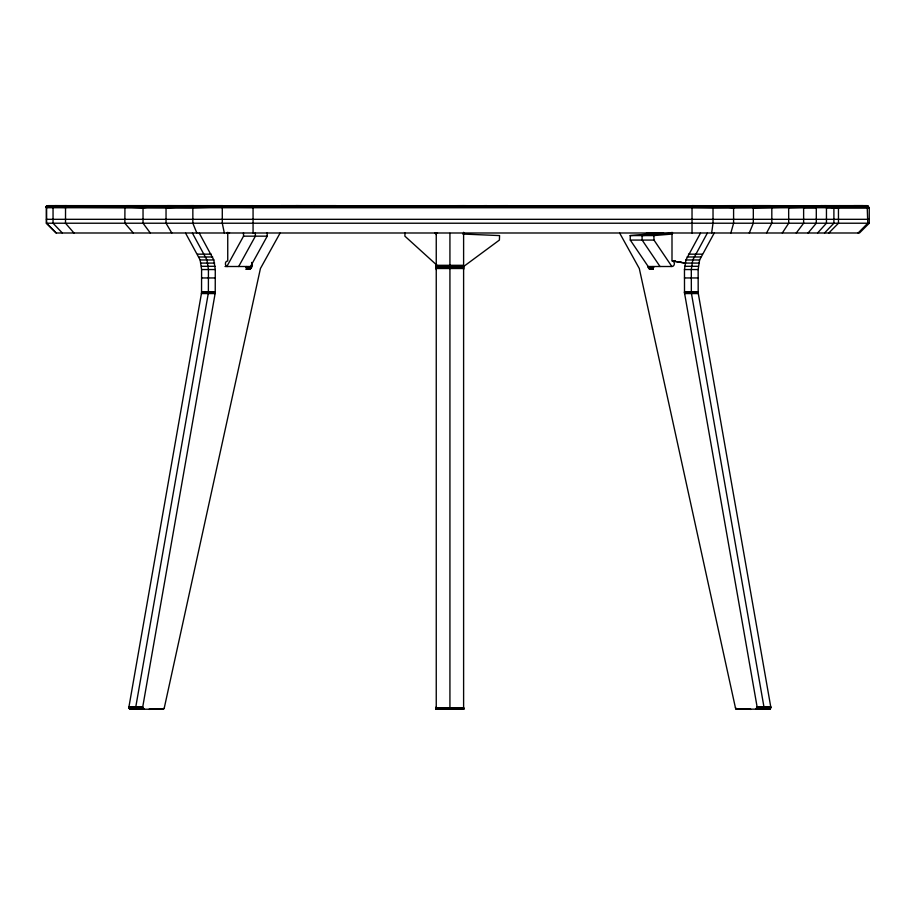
<?xml version="1.0" encoding="UTF-8"?>
<svg xmlns="http://www.w3.org/2000/svg" width="915" height="915" viewBox="0 0 915 915"><rect width="100%" height="100%" fill="white"/><g stroke="black" fill="none" stroke-linecap="round" stroke-linejoin="round"><path stroke-width="1.37" d="M144.41 709.365L142.614 707.604L128.935 707.604C132.847 710.555 128.294 709.182 128.946 706.86L201.54 292.903L201.597 269.548L200.133 259.974L185.573 233.119M142.614 707.604L215.231 292.903L215.277 269.548L213.813 259.974L199.253 233.119M436.249 706.86L436.249 709.365L436.249 233.279M436.249 269.548L436.249 264.149M436.249 234.652L436.249 232.833M449.928 708.599L449.928 709.365L449.928 233.279M463.608 707.604L463.608 709.365L463.608 232.296M463.608 269.548L463.608 265.693M463.608 234.652L463.608 232.833M405.025 232.787L404.887 236.161L437.279 265.556M714.169 233.119L699.609 259.974L698.145 269.548L698.191 292.903L770.819 707.226L757.117 707.604C753.205 710.555 757.757 709.182 757.105 706.86L684.512 292.903L684.466 269.548L685.93 259.974L700.49 233.119M762.801 709.239L763.945 706.86L691.351 292.903L691.305 269.548L692.769 259.974L707.329 233.119M67.321 205.635L65.537 207.396L65.514 223.226L73.978 232.993M246.73 266.505C247.553 272.636 254.839 266.654 251.556 262.422M653.013 266.505C653.344 270.039 647.843 270.039 648.175 266.505L630.286 240.073L630.195 235.578L663.547 232.81M711.641 232.993L713.025 223.226L713.025 207.728L838.369 207.076L867.683 207.076L869.25 207.728L869.25 223.226L859.482 232.993L56.09 232.993L46.368 223.226L46.368 207.728L45.75 207.19L46.722 205.909L48.449 205.635L867.706 205.909L868.678 207.19M253.066 205.738L215.151 205.703L214.773 207.19L192.848 207.728L45.75 207.19L726.796 207.19L733.59 207.728L733.59 223.226L730.856 232.993M646.756 232.833L645.784 234.652L651.263 234.652M769.012 709.365L770.796 707.604M144.593 205.635L149.477 205.703L148.424 207.19L143.037 207.728L124.932 207.076L124.852 223.226L133.316 232.993M370.289 206.241L463.402 205.635L508.706 206.241L503.159 206.333M763.945 706.86L763.087 709.079L762.172 709.365L763.956 707.604M749.282 232.993L753.32 223.226L753.32 207.728L788.65 207.19L788.696 223.226L782.314 232.993M652.864 233.828L653.596 232.833M766.553 232.993L771.814 223.226L771.814 207.728M226.828 266.505L243.539 236.161L243.47 232.787M238.678 266.505L255.388 236.161L255.319 232.787M250.527 266.505L267.237 236.161L267.169 232.787M280.059 233.119L260.432 268.507L164.311 707.787L162.55 709.365M334.73 206.241L336.137 205.635L281.054 205.635L279.761 206.241L281.054 205.635M67.047 205.658L52.349 205.703L50.92 207.19L65.537 207.396M126.659 205.635L124.932 207.076L868.461 206.676L865.716 205.635M796.256 232.993L803.622 223.226L803.622 207.728L816.294 207.728L816.294 223.226L808.094 232.993M817.575 232.993L826.451 223.226L826.451 207.728L869.25 207.728L46.368 207.728M304.192 206.241L314.508 205.635M824.529 232.993L833.897 223.226L833.897 207.728L829.173 207.19L827.801 205.703L824.552 205.635M148.87 709.365L163.842 708.736M155.71 709.365L157.003 708.736M828.807 232.993L838.472 223.226L838.449 207.396L836.402 205.635M858.121 232.993L867.786 223.226L867.18 206.241M660.436 232.833L646.47 233.119M66.338 205.635L62.414 206.321M280.756 206.241L280.219 205.864L281.568 205.703L280.768 205.658M193.706 205.635L179.82 205.703L179.077 207.19L166.038 207.728L166.038 223.226L171.791 232.993M155.95 709.354L156.831 708.919M54.431 205.635L50.931 206.241L844.659 206.241L836.573 206.333M837.865 206.241L828.269 205.909L867.706 205.909M279.979 206.035L281.134 205.909M226.771 233.039L229.551 232.81M672.617 233.039L642.044 235.578L642.136 240.073L660.024 266.505M630.195 235.578L653.893 235.578L671.953 234.08M833.897 207.728L838.449 207.396M866.356 205.738L867.203 205.703L46.722 205.909M280.482 205.738L281.568 205.703M788.696 207.728L812.28 207.19L811.079 205.703L733.007 205.635L692.026 205.864L726.567 205.909L726.796 207.19L692.026 207.396L214.773 207.19L253.066 207.396M811.079 205.703L837.042 205.738M820.595 205.635L863.12 205.635M869.25 207.728L867.397 206.493L828.979 206.676L838.369 207.076M827.801 205.703L837.339 205.864M839.387 205.635L844.293 205.909L821.041 205.738M486.826 205.635L481.702 205.703L508.534 206.035L481.953 205.909L508.351 205.864L507.699 205.635M65.606 207.076L51.126 206.676L148.573 206.676L45.956 206.676M692.026 207.076L726.75 206.676L692.026 206.241M853.741 205.635L867.157 205.635M752.462 205.635L770.693 205.635M726.75 206.676L214.819 206.676L253.066 207.076M66.052 205.658L51.343 205.909L65.262 206.035M335.199 205.703L370.529 205.703M126.098 205.738L149.477 205.703L125.595 206.035L148.813 206.241M126.373 205.658L222.722 205.635M253.066 206.241L215.025 205.909L253.066 205.658L253.066 232.993M507.928 205.658L481.702 205.703L508.145 205.738M692.026 232.993L692.026 205.635L726.67 206.241M820.824 205.658L844.293 205.909M46.288 206.241L868.129 206.241L866.94 206.035M46.368 219.314L869.25 219.314M46.368 223.226L869.25 223.226M646.219 233.451L655.803 233.451M646.024 233.828L651.491 233.828M645.876 234.229L651.354 234.229M243.539 236.161L267.237 236.161M630.286 240.073L653.985 240.073L671.873 266.505M197.594 254.164L211.274 254.164M688.457 254.164L702.137 254.164M199.013 256.978L212.692 256.978M687.051 256.978L700.73 256.978M200.133 259.974L213.813 259.974M685.93 259.974L699.609 259.974M675.476 261.061L671.999 260.924L671.999 232.296M677.809 261.736L680.543 261.736M678.061 262.067L680.794 262.067M200.945 263.085L214.625 263.085M648.175 266.505L671.999 266.505C674.79 266.437 675.27 261.976 672.742 261.061L685.118 263.085L698.797 263.085M436.249 265.304L463.608 265.304M436.249 265.899L463.608 265.899M201.437 266.299L215.117 266.299M684.626 266.299L698.305 266.299M225.01 266.505L251.556 266.505M436.249 266.528L463.608 266.528L499.396 240.073L499.579 235.578L462.91 234.057M246.055 266.94L251.534 266.94M648.209 266.94L653.676 266.94M436.249 267.169L463.608 267.169M245.975 267.363L251.442 267.363M648.3 267.363L653.768 267.363M247.199 267.775L251.293 267.775M436.249 267.832L463.608 267.832M648.438 267.775L652.544 267.775M246.993 268.152L251.099 268.152M648.644 268.152L652.738 268.152M246.753 268.484L250.859 268.484M436.249 268.507L463.608 268.507M648.884 268.484L652.99 268.484M246.455 268.77L250.561 268.77M649.17 268.77L653.276 268.77M246.135 268.999L250.241 268.999M649.501 268.999L652.235 268.999M247.153 269.159L249.886 269.159M649.844 269.159L652.589 269.159M246.032 269.262L249.52 269.262M650.222 269.262L653.333 269.296M201.597 269.548L215.277 269.548M684.466 269.548L698.145 269.548M201.597 277.954L215.277 277.954M684.466 277.954L698.145 277.954M201.597 291.896L215.277 291.896M684.466 291.896L698.145 291.896M201.586 292.24L215.277 292.24M684.466 292.24L698.145 292.24M201.575 292.571L215.254 292.571M684.489 292.571L698.168 292.571M201.54 292.903L215.231 292.903M684.512 292.903L698.191 292.903M201.506 293.235L215.185 293.235M684.557 293.235L698.237 293.235M201.449 293.566L215.139 293.566M684.603 293.566L698.282 293.566M128.946 706.86L142.637 706.86L143.781 709.239M757.105 706.86L770.785 706.86M128.912 707.226L142.603 707.226M757.14 707.226L770.819 707.226M436.249 707.787L463.608 707.787M129.015 707.958L142.694 707.958M436.249 708.05L463.608 708.05M757.037 707.958L770.727 707.958M129.141 708.29L142.832 708.29M436.249 708.302L463.608 708.302M756.911 708.29L770.59 708.29M129.324 708.599L143.015 708.599M436.249 708.53L463.608 708.53M756.728 708.599L770.407 708.599M436.249 708.736L463.608 708.736M619.684 233.119L639.299 268.507L735.431 707.787L735.889 708.736L750.872 709.365M129.553 708.862L143.232 708.862M149.98 708.919L163.671 708.919M436.249 708.919L463.608 708.862M735.889 708.736L749.751 708.919M756.511 708.862L770.19 708.862M129.816 709.079L143.495 709.079M149.786 709.079L163.465 709.079M436.249 709.079L463.608 709.079M736.072 708.919L749.957 709.079M756.248 709.079L769.927 709.079M130.102 709.239L163.259 709.205M436.249 709.205L463.608 709.239M736.266 709.079L769.641 709.239M692.026 205.658L726.441 205.703M51.835 205.703L66.761 205.738L55.037 205.635M215.025 205.909L253.066 206.035M167.273 205.635L179.82 205.703M214.911 206.241L253.066 206.493M438.182 205.635L446.612 206.241M295.945 205.635L304.855 205.703M66.257 206.035L51.858 205.909L66.04 206.241M692.026 207.396L713.025 207.728M125.378 206.241L148.573 206.676M51.446 206.241L65.857 206.493M828.67 206.241L838.071 206.493M434.694 232.89L437.519 233.005M742.728 708.736L744.032 709.365M227.744 266.505C224.575 266.448 224.575 260.981 227.744 260.924L227.744 232.296M137.25 709.331L135.786 706.86L208.38 292.903L208.437 269.548L206.973 259.974L192.413 233.119M672.376 260.958L685.118 263.085M135.775 707.604L137.57 709.365M736.483 709.205L737.181 709.365L735.431 707.787M859.585 205.703L860.477 206.241M742.911 708.919L743.792 709.354M787.678 205.703L788.65 207.19M758.935 205.703L759.61 207.19M56.284 232.993L46.574 223.226L46.574 207.728M62.334 232.993L53.047 223.226L53.047 207.728M150.3 232.993L143.037 223.226L143.037 207.728M196.828 232.993L192.848 223.226L192.848 207.728M224.324 232.993L222.288 223.226L222.288 207.728M653.893 235.578L653.985 240.073M408.456 205.635L408.456 206.241"/></g></svg>
